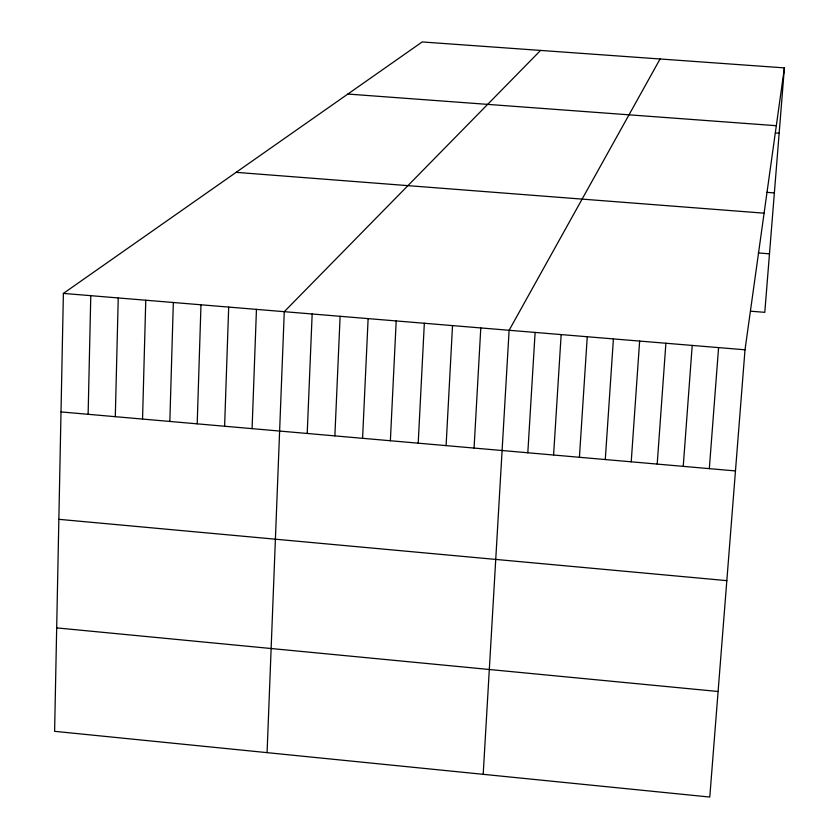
<?xml version="1.0" encoding="UTF-8"?>
<svg xmlns="http://www.w3.org/2000/svg" width="839" height="839" viewBox="0 0 839 839"><rect width="100%" height="100%" fill="white"/><g stroke="black" fill="none" stroke-linecap="round" stroke-linejoin="round"><path stroke-width="1.26" d="M63.386 293.409L54.608 731.325L709.784 797.05L745.011 349.79L784.392 67.886L422.185 41.95L63.386 293.409L745.011 349.79M88.126 414.298L90.78 295.674M115.3 416.679L118.247 297.95M142.546 419.06L145.766 300.226M169.835 421.451L173.337 302.512M197.196 423.842L200.982 304.798M224.611 426.243L228.69 307.084M252.088 428.645L256.451 309.381M267.075 752.635L284.274 311.678L540.578 50.424M307.21 433.469L312.16 313.985M334.876 435.881L340.11 316.303M362.584 438.315L368.122 318.621M390.366 440.737L396.197 320.938M418.21 443.181L424.335 323.267M446.107 445.614L452.525 325.605M474.066 448.068L480.789 327.934M483.191 774.324L509.116 330.283L660.083 58.982M527.815 452.766L535.114 332.433M553.593 455.021L561.155 334.583M579.413 457.276L587.258 336.743M605.286 459.541L613.414 338.904M631.222 461.807L639.633 341.074M657.199 464.082L665.893 343.245M683.24 466.358L692.206 345.427M709.322 468.644L718.583 347.608M784.392 67.886L764.79 312.339L751.209 311.238M347.849 94.052L776.316 125.703M775.393 132.929L779.148 133.202M766.877 192.351L774.366 192.918M236.116 172.352L764.098 213.179M758.309 252.948L769.478 253.829M61.006 411.928L735.467 470.931M58.856 519.32L726.826 580.63M56.685 627.897L718.1 691.493"/></g></svg>
